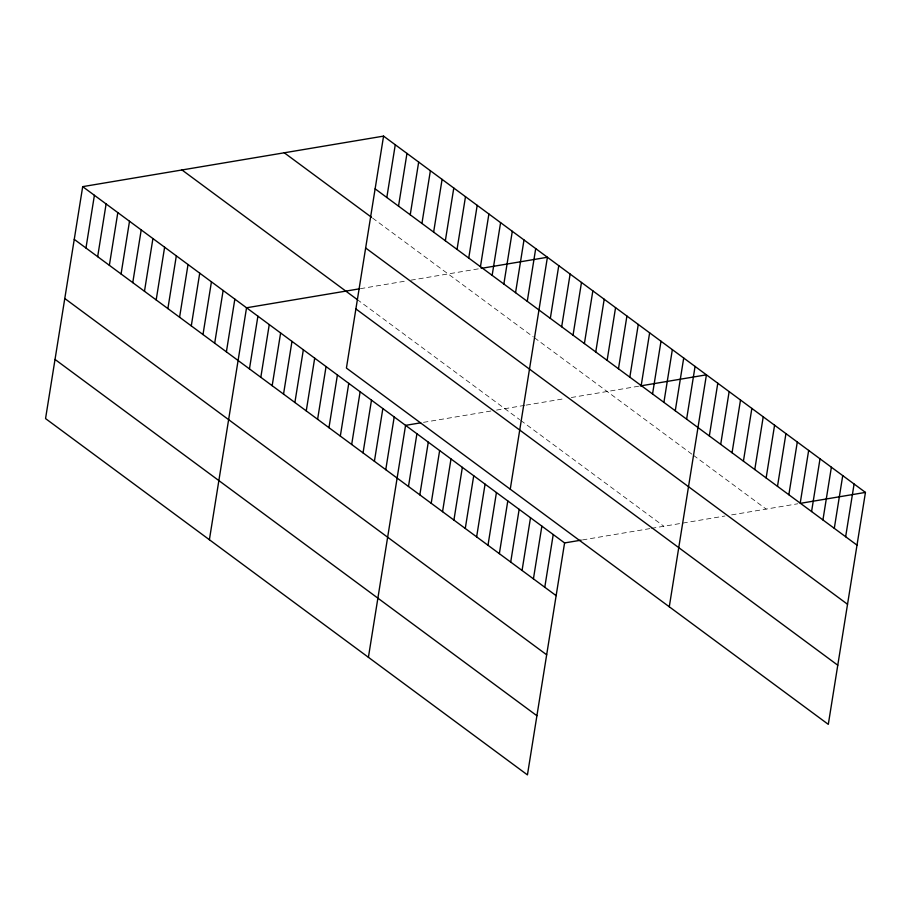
<?xml version="1.0" encoding="UTF-8"?>
<svg xmlns="http://www.w3.org/2000/svg" width="911" height="911" viewBox="0 0 911 911"><rect width="100%" height="100%" fill="white"/><g stroke="black" fill="none" stroke-linecap="round" stroke-linejoin="round"><path stroke-width="0.68" stroke-dasharray="4.55 3.42" d="M360.437 288.662L404.279 281.294M410.918 280.178L479.835 268.608M423.49 422.351L491.063 410.998M496.575 410.075L524.782 405.338M526.102 405.122L563.305 398.87M571.277 397.526L638.862 386.184M582.516 539.927L650.078 528.574M651.456 528.346L724.985 516.002M731.624 514.886L797.877 503.76M372.588 218.082L533.311 336.922M534.45 337.753L692.337 454.498M693.465 455.341L766.162 509.09M357.192 299.514L519.612 419.607M520.75 420.449L663.868 526.262"/><path stroke-width="1.37" d="M82.696 186.641L45.55 418.593L527.435 774.885L564.581 542.933L82.696 186.641L383.565 136.115L865.45 492.407L828.304 724.359L346.419 368.067L383.565 136.115M85.964 248.02L94.402 195.296M97.659 256.674L106.109 203.95M109.366 265.317L117.815 212.605M121.072 273.972L129.51 221.259M132.767 282.626L141.216 229.914M144.473 291.281L152.923 238.557M156.18 299.935L164.618 247.211M167.886 308.59L176.324 255.866M179.581 317.244L188.03 264.52M191.287 325.887L199.725 273.175M202.994 334.542L211.432 281.829M214.689 343.196L223.138 290.472M226.395 351.851L234.844 299.127M209.393 539.733L246.539 307.781L359.116 288.878M249.455 368.898L257.904 316.185M260.819 377.302L269.257 324.578M272.173 385.695L280.622 332.982M283.537 394.099L291.975 341.374M294.891 402.491L303.34 349.778M306.255 410.895L314.694 358.171M317.609 419.288L326.058 366.575M328.962 427.692L337.412 374.968M340.327 436.084L348.765 383.372M386.822 197.493L395.272 144.769M351.68 444.488L360.13 391.764M398.528 206.148L406.966 153.424M363.045 452.881L371.483 400.168M410.235 214.802L418.673 162.078M374.398 461.285L382.848 408.561M421.93 223.446L430.379 170.733M385.763 469.677L394.201 416.965M433.636 232.1L442.086 179.387M368.408 657.309L405.566 425.357L420.734 422.818M445.342 240.755L453.78 188.042M408.481 486.474L416.919 433.761M457.037 249.409L465.487 196.685M419.834 494.878L428.284 442.154M468.744 258.064L477.193 205.339M431.199 503.271L439.637 450.558M480.45 266.718L488.888 213.994M442.552 511.675L451.002 458.95M492.145 275.373L500.594 222.648M453.917 520.067L462.355 467.354M503.851 284.016L512.301 231.303M465.27 528.471L473.72 475.747M515.558 292.67L523.996 239.957M476.635 536.864L485.073 484.151M487.989 545.268L496.438 492.544M527.264 301.325L535.702 248.601M499.353 553.66L507.791 500.948M510.251 489.207L547.409 257.255L481.213 268.369M510.707 562.064L519.156 509.34M550.324 318.372L558.762 265.659M522.06 570.457L530.509 517.744M561.677 326.776L570.127 274.052M533.425 578.861L541.863 526.137M573.042 335.168L581.48 282.456M544.778 587.253L553.228 534.541M584.395 343.572L592.845 290.848M595.76 351.965L604.198 299.252M607.113 360.369L615.563 307.645M618.478 368.761L626.916 316.049M629.831 377.165L638.281 324.441M641.196 385.558L649.634 332.845M652.549 393.962L660.999 341.238M663.903 402.355L672.352 349.642M675.267 410.759L683.705 358.034M686.621 419.151L695.07 366.438M669.278 606.783L706.424 374.831L640.239 385.945M709.339 435.948L717.788 383.235M720.703 444.352L729.142 391.628M732.057 452.744L740.506 400.031M743.422 461.148L751.86 408.424M754.775 469.541L763.224 416.828M766.14 477.945L774.578 425.221M777.493 486.349L785.942 433.625M788.858 494.741L797.296 442.017M800.211 503.145L808.661 450.421M811.576 511.538L820.014 458.814M822.929 519.942L831.379 467.218M834.294 528.334L842.732 475.61M845.647 536.738L854.097 484.014M564.581 542.933L581.138 540.155M800.644 503.293L865.45 492.407M375.127 188.839L857 545.131M284.278 152.797L371.517 217.296M365.653 247.986L847.537 604.278M181.984 169.97L357.192 299.514M355.894 308.92L837.767 665.212M74.258 239.365L556.143 595.657M64.783 298.512L546.668 654.804M55.024 359.446L536.909 715.739"/></g></svg>
